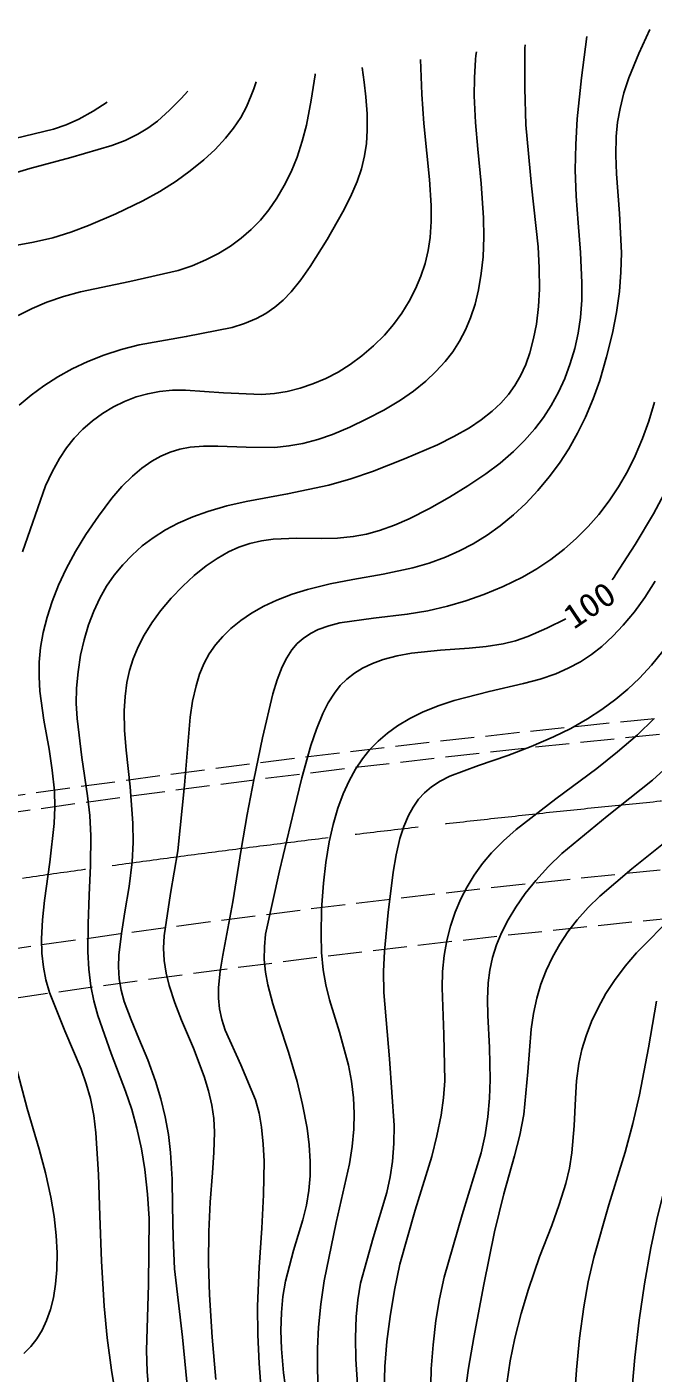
# Model space of a CAD drawing. Units: millimetres, scale not verified. Extents: x 40000 to 680000, y 20000 to 380000.
# Drawn here: x 211914 to 246442, y 261842 to 336100 of the extents above; entities that cross this region are included whole.
import ezdxf
from ezdxf.enums import TextEntityAlignment as Align

# ---------------------------------------------------------------- set-up
doc = ezdxf.new("R2010")
doc.units = ezdxf.units.MM
doc.header["$LTSCALE"] = 1000
doc.linetypes.add('CHAIN', pattern=[18.5, 12, -1.5, 3.5, -1.5])
doc.linetypes.add('USER1', pattern=[2.5, 1.875, -0.625])
for name, color, linetype, lineweight in [('M-BGD', 7, 'Continuous', 25), ('M-BMK', 2, 'CHAIN', 13), ('M-STR', 1, 'Continuous', 13)]:
    doc.layers.add(name, color=color, linetype=linetype, lineweight=lineweight)
doc.styles.add('ＭＳ ゴシック', font='')
doc.styles.get('ＭＳ ゴシック').set_extended_font_data('MS Gothic')

msp = doc.modelspace()

# ---------------------------------------------------------------- linework, layer by layer
at = {"layer": 'M-BGD'}
for points in [[(246266, 335967), (245659, 334632), (245114, 333287), (244838, 332456), (244619, 331607), (244487, 330843), (244414, 330060), (244391, 329030), (244429, 327990), (244596, 325811), (244703, 323633), (244673, 322564), (244584, 321500), (244425, 320354), (244205, 319213), (243883, 317901), (243501, 316594), (243140, 315576), (242722, 314580), (242284, 313685), (241794, 312819), (241278, 312029), (240712, 311273), (240094, 310531), (239424, 309819), (238740, 309179), (238010, 308580), (237286, 308060), (236522, 307586), (235773, 307191), (234990, 306847), (234095, 306527), (233187, 306267), (231555, 305913), (229895, 305615), (228637, 305371), (227389, 305068), (226541, 304804), (225693, 304476), (224981, 304144), (224296, 303758), (223708, 303361), (223164, 302920), (222711, 302481), (222308, 302006), (221971, 301514), (221688, 300995), (221437, 300391), (221239, 299757), (221047, 298900), (220911, 298016), (220602, 294266), (220244, 290646), (219829, 288299), (219477, 285965), (219454, 285279), (219491, 284600), (219596, 283907), (219761, 283220), (220072, 282264), (220444, 281314), (221101, 279763), (221697, 278200), (221934, 277415), (222110, 276622), (222212, 275888), (222254, 275137), (222230, 274018), (222145, 272891), (222014, 271278), (221944, 269661), (221935, 267909), (221986, 266152), (222128, 263822), (222330, 261484)], [(251809, 336100), (251119, 333979), (250486, 331839), (250153, 330515), (249880, 329183), (249677, 327848), (249533, 326504), (249399, 324451), (249323, 322371), (249253, 320076), (249123, 317784), (248995, 316556), (248808, 315345), (248601, 314366), (248334, 313397), (247998, 312429), (247601, 311470), (247063, 310349), (246467, 309247), (245452, 307555), (244379, 305883), (244290, 305746), (244195, 305600)], [(218635, 260770), (218540, 261929), (218504, 263094), (218610, 266728), (218655, 270363), (218564, 271713), (218412, 273068), (218226, 274214), (217982, 275348), (217697, 276380), (217353, 277399), (216557, 279477), (215820, 281567), (215602, 282368), (215443, 283187), (215331, 284132), (215279, 285087), (215285, 286631), (215352, 288200), (215424, 289839), (215436, 291481), (215377, 292594), (215258, 293692), (214938, 295806), (214677, 297946), (214636, 298778), (214657, 299627), (214736, 300529), (214876, 301438), (215067, 302283), (215315, 303111), (215602, 303866), (215942, 304592), (216311, 305242), (216728, 305857), (217196, 306432), (217709, 306969), (218275, 307469), (218881, 307923), (219556, 308351), (220260, 308727), (221062, 309079), (221885, 309374), (222932, 309673), (224002, 309916), (226292, 310336), (228569, 310815), (229773, 311166), (230972, 311578), (232742, 312278), (234549, 313056), (235456, 313501), (236326, 313993), (236968, 314420), (237573, 314895), (238047, 315339), (238473, 315821), (238825, 316312), (239135, 316848), (239419, 317471), (239651, 318126), (239857, 318904), (240008, 319712), (240121, 320672), (240173, 321639), (240168, 322810), (240103, 323972), (239730, 327334), (239417, 330695), (239368, 332730), (239378, 334772), (239380, 334932), (239382, 335103)], [(242783, 335569), (242492, 333299), (242261, 331028), (242175, 329623), (242149, 328216), (242200, 326758), (242311, 325298), (242447, 323648), (242523, 321990), (242510, 321032), (242436, 320065), (242309, 319211), (242120, 318353), (241878, 317529), (241575, 316713), (241228, 315950), (240827, 315215), (240398, 314549), (239923, 313923), (239356, 313281), (238743, 312678), (238003, 312041), (237212, 311439), (236231, 310778), (235208, 310161), (234111, 309531), (232998, 308962), (232187, 308609), (231362, 308316), (230644, 308122), (229912, 307986), (229034, 307906), (228138, 307886), (226806, 307891), (225489, 307836), (224841, 307750), (224198, 307603), (223603, 307399), (223026, 307136), (222408, 306785), (221804, 306371), (221138, 305835), (220506, 305249), (219866, 304586), (219274, 303886), (218798, 303233), (218376, 302552), (218046, 301910), (217768, 301239), (217568, 300599), (217424, 299939), (217324, 299169), (217283, 298382), (217303, 297296), (217384, 296197), (217604, 294173), (217761, 292176), (217766, 291118), (217710, 290050), (217546, 288675), (217319, 287285), (217121, 286093), (216984, 284899), (216966, 284243), (217009, 283596), (217115, 282967), (217280, 282347), (217654, 281320), (218093, 280292), (218578, 279129), (219007, 277947), (219303, 276963), (219539, 275969), (219714, 275004), (219832, 274018), (219921, 272544), (219950, 271049), (219973, 269318), (220056, 267585), (220491, 263816), (220865, 260042)], [(211665, 307146), (212940, 310783), (213298, 311557), (213708, 312301), (214092, 312880), (214523, 313421), (214995, 313910), (215521, 314367), (216080, 314773), (216684, 315136), (217299, 315437), (217946, 315686), (218581, 315868), (219227, 315990), (219942, 316060), (220667, 316071), (222749, 315919), (224848, 315826), (225563, 315880), (226271, 315993), (226987, 316170), (227689, 316405), (228390, 316704), (229078, 317064), (229746, 317483), (230381, 317952), (231027, 318505), (231630, 319102), (232136, 319692), (232595, 320319), (232997, 320970), (233351, 321656), (233639, 322345), (233868, 323049), (234036, 323765), (234143, 324489), (234204, 325358), (234206, 326245), (234116, 327681), (233965, 329134), (233797, 330765), (233689, 332393), (233648, 333348), (233614, 334311)], [(216889, 260104), (216570, 261998), (216341, 263795), (216178, 265536), (216028, 268017), (215937, 270513), (215859, 272805), (215720, 275097), (215599, 276045), (215416, 276989), (215188, 277804), (214901, 278607), (214001, 280720), (213167, 282830), (212965, 283528), (212824, 284232), (212745, 285003), (212726, 285792), (212776, 286847), (212887, 287912), (213183, 290026), (213421, 292155), (213456, 293058), (213431, 293956), (213313, 295100), (213133, 296250), (212853, 297852), (212635, 299458), (212581, 300253), (212587, 301056), (212669, 301875), (212812, 302688), (213024, 303543), (213299, 304398), (213654, 305301), (214074, 306199), (214590, 307155), (215171, 308101), (215855, 309111), (216600, 310102), (217153, 310740), (217738, 311324), (218254, 311761), (218796, 312141), (219293, 312421), (219811, 312644), (220350, 312806), (220908, 312911), (221657, 312976), (222434, 312982), (224003, 312915), (225591, 312908), (226361, 312988), (227126, 313129), (227953, 313347), (228767, 313624), (229718, 314018), (230665, 314478), (231595, 314967), (232507, 315514), (233225, 316013), (233909, 316562), (234470, 317084), (234982, 317644), (235399, 318183), (235770, 318763), (236100, 319396), (236377, 320057), (236623, 320808), (236815, 321592), (236970, 322495), (237065, 323411), (237112, 324495), (237098, 325574), (236969, 327468), (236781, 329352), (236650, 330819), (236579, 332295), (236587, 333295), (236656, 334298), (236678, 334516), (236701, 334735)], [(211438, 320178), (212200, 320567), (213004, 320908), (213922, 321229), (214870, 321495), (217585, 322052), (220251, 322661), (221023, 322922), (221786, 323244), (222476, 323600), (223136, 324008), (223728, 324443), (224280, 324923), (224789, 325449), (225254, 326016), (225703, 326662), (226108, 327351), (226485, 328115), (226811, 328914), (227100, 329789), (227329, 330673), (227594, 332056), (227802, 333456), (227806, 333485), (227810, 333515)], [(211479, 315228), (212142, 315785), (212849, 316301), (213611, 316792), (214412, 317237), (215268, 317641), (216153, 317991), (217105, 318302), (218095, 318561), (220702, 319020), (223236, 319527), (223918, 319747), (224567, 320019), (225090, 320300), (225581, 320633), (226047, 321032), (226487, 321490), (227021, 322153), (227525, 322876), (228464, 324377), (229341, 325893), (229763, 326732), (230124, 327581), (230359, 328277), (230534, 328984), (230639, 329676), (230684, 330379), (230671, 331302), (230597, 332246), (230503, 333057), (230395, 333870)], [(211172, 324031), (212272, 324221), (213341, 324466), (214337, 324775), (215314, 325141), (216812, 325792), (218304, 326507), (219242, 327027), (220150, 327598), (220925, 328153), (221672, 328764), (222292, 329342), (222870, 329962), (223314, 330521), (223708, 331112), (224023, 331700), (224288, 332320), (224427, 332694), (224561, 333069)], [(210968, 327951), (212083, 328295), (214339, 328892), (216604, 329554), (217330, 329841), (218034, 330184), (218590, 330520), (219113, 330906), (219780, 331503), (220414, 332151), (220601, 332351), (220787, 332552)], [(211253, 329943), (213376, 330457), (214085, 330704), (214779, 331010), (215570, 331452), (216343, 331942)], [(246514, 315394), (246206, 314350), (245864, 313389), (245463, 312446), (245029, 311573), (244541, 310729), (244024, 309951), (243457, 309209), (242868, 308536), (242225, 307892), (241534, 307285), (240798, 306719), (240037, 306209), (239246, 305752), (238184, 305238), (237103, 304782), (236121, 304437), (235106, 304145), (234019, 303897), (232891, 303702), (231021, 303490), (229175, 303219), (228562, 303062), (227981, 302852), (227546, 302635), (227150, 302371), (226824, 302081), (226530, 301738), (226239, 301294), (225986, 300793), (225708, 300077), (225478, 299318), (224907, 296882), (224422, 294560), (224051, 292655), (223735, 290716), (223261, 287829), (222718, 284890), (222567, 284005), (222477, 283118), (222472, 282518), (222528, 281927), (222655, 281339), (222844, 280751), (223707, 278850), (224517, 276917), (224712, 276172), (224851, 275406), (224950, 274469), (224990, 273523), (224959, 271677), (224867, 269837), (224720, 267687), (224632, 265536), (224649, 263957), (224727, 262369), (225090, 257386)], [(246566, 305529), (245985, 304622), (245416, 303837), (244802, 303091), (244228, 302484), (243619, 301926), (243045, 301478), (242434, 301076), (241767, 300719), (241081, 300420), (240210, 300123), (239300, 299877), (237403, 299447), (235472, 298947), (234583, 298646), (233725, 298293), (233023, 297942), (232358, 297544), (231800, 297142), (231284, 296697), (230832, 296236), (230424, 295734), (230033, 295152), (229682, 294521), (229349, 293790), (229062, 293013), (228793, 292095), (228578, 291149), (228390, 290016), (228260, 288875), (228166, 287441), (228132, 286029), (228166, 285048), (228259, 284083), (228397, 283258), (228597, 282429), (229148, 280647), (229647, 278829), (229811, 277939), (229916, 277032), (229955, 276164), (229934, 275298), (229846, 274347), (229696, 273389), (228972, 270157), (228310, 266924), (228124, 265651), (227999, 264374), (227936, 263200), (227934, 262012), (227999, 260632)], [(241624, 303449), (240583, 302927), (239530, 302467), (238860, 302237), (238168, 302065), (237240, 301914), (236293, 301822), (234727, 301716), (233124, 301546), (232331, 301401), (231562, 301199), (230972, 300988), (230418, 300726), (229972, 300453), (229559, 300129), (229196, 299765), (228867, 299349), (228526, 298807), (228228, 298220), (227879, 297364), (227577, 296462), (227075, 294672), (226646, 292927), (225840, 289541), (225074, 286053), (225009, 285356), (225005, 284651), (225070, 283957), (225196, 283265), (225473, 282219), (225813, 281168), (226344, 279549), (226815, 277920), (227115, 276650), (227359, 275357), (227479, 274438), (227539, 273515), (227534, 272715), (227468, 271920), (227330, 271106), (227129, 270292), (226620, 268602), (226173, 266908), (226032, 266058), (225950, 265193), (225921, 264192), (225952, 263176), (226066, 261855), (226241, 260528)], [(246974, 301666), (246352, 300898), (245689, 300175), (245057, 299571), (244387, 299014), (243624, 298444), (242826, 297925), (241909, 297405), (240946, 296931), (239714, 296401), (238437, 295918), (236812, 295366), (235232, 294766), (234706, 294495), (234216, 294174), (233843, 293858), (233514, 293500), (233208, 293068), (232948, 292595), (232694, 291992), (232485, 291338), (232272, 290424), (232112, 289469), (231835, 287240), (231632, 285123), (231580, 283988), (231589, 282841), (231904, 279179), (232160, 275497), (232148, 274505), (232075, 273519), (231952, 272662), (231768, 271806), (231003, 269303), (230301, 266795), (230155, 265877), (230068, 264950), (230028, 263787), (230049, 262616), (230281, 259207)], [(246493, 297931), (245575, 297055), (244488, 296108), (243344, 295192), (241082, 293525), (238888, 291833), (238192, 291207), (237537, 290536), (237036, 289943), (236583, 289313), (236185, 288671), (235837, 287995), (235529, 287261), (235273, 286493), (235071, 285697), (234927, 284881), (234839, 283993), (234812, 283102), (234913, 280525), (234953, 277958), (234884, 277017), (234754, 276074), (234526, 274934), (234235, 273793), (233331, 270838), (232480, 267851), (232179, 266416), (231936, 264963), (231766, 263593), (231656, 262209), (231610, 260863)], [(247244, 295307), (246410, 294542), (243920, 292568), (241420, 290508), (240679, 289787), (239978, 289020), (239398, 288302), (238871, 287551), (238450, 286852), (238086, 286132), (237810, 285458), (237592, 284769), (237440, 284076), (237346, 283365), (237306, 282475), (237327, 281563), (237427, 279795), (237467, 278030), (237429, 277002), (237332, 275973), (237175, 274983), (236958, 274000), (235911, 270573), (234927, 267141), (234666, 265945), (234464, 264737), (234310, 263408), (234215, 262071), (234166, 260366)], [(247102, 291122), (245273, 289652), (243501, 288150), (242856, 287516), (242255, 286840), (241751, 286191), (241293, 285503), (240890, 284789), (240542, 284048), (240253, 283295), (240024, 282524), (239842, 281676), (239720, 280818), (239544, 278460), (239308, 276111), (239088, 274963), (238807, 273818), (238220, 271729), (237691, 269627), (237101, 266733), (236566, 263810), (236264, 262113), (236020, 260401)], [(247570, 287075), (245538, 285032), (244903, 284289), (244314, 283506), (243837, 282773), (243406, 281998), (243051, 281241), (242749, 280452), (242522, 279693), (242354, 278923), (242227, 277963), (242159, 276993), (242094, 275487), (241969, 273995), (241829, 273143), (241627, 272293), (241271, 271141), (240853, 269991), (240185, 268250), (239569, 266477), (239169, 265137), (238826, 263776), (238570, 262523), (238374, 261263)], [(246637, 282360), (246195, 279777), (245693, 277198), (245326, 275613), (244898, 274031), (244006, 271131), (243171, 268211), (242872, 266869), (242629, 265505), (242393, 263773), (242217, 262029), (241885, 257332), (241613, 252649), (241593, 251382), (241613, 250112)], [(250621, 279743), (249665, 278084), (248761, 276392), (248257, 275330), (247805, 274236), (247397, 273069), (247042, 271872), (246655, 270316), (246327, 268745), (245973, 266762), (245677, 264763), (245434, 262700), (245250, 260632), (245103, 258169), (245016, 255691), (244968, 253129), (244942, 250556)], [(211750, 262915), (212124, 263300), (212457, 263732), (212749, 264215), (212996, 264740), (213212, 265352), (213373, 265994), (213497, 266753), (213563, 267544), (213575, 268478), (213527, 269426), (213412, 270486), (213237, 271539), (212941, 272882), (212590, 274191), (211925, 276443), (211334, 278655)]]:
    msp.add_lwpolyline(points, dxfattribs=at)
at = {"layer": 'M-BMK'}
msp.add_arc((325192, -502665), 799894, 94.29102, 101.31323, dxfattribs=at)
at = {"layer": 'M-STR', "linetype": 'USER1'}
for points in [[(209953, 293510), (214903, 294212), (219846, 294883), (224803, 295525), (229754, 296133), (234720, 296711), (239678, 297256), (244650, 297773), (249615, 298263), (254592, 298731), (259560, 299179), (264540, 299615), (268156, 299926), (271782, 300236)], [(210232, 292641), (215180, 293342), (220123, 294012), (225079, 294653), (230030, 295260), (234994, 295836), (239953, 296379), (244924, 296896), (249888, 297386), (254864, 297854), (259832, 298305), (264812, 298743), (268636, 299075), (272471, 299405)], [(207805, 284753), (212741, 285477), (217692, 286169), (222638, 286830), (227597, 287461), (232550, 288058), (237517, 288624), (242477, 289158), (247451, 289664), (252417, 290143), (257395, 290600), (262364, 291039), (267345, 291468), (268759, 291589), (270174, 291710)], [(208728, 282162), (213666, 282882), (218618, 283571), (223564, 284228), (228524, 284855), (233478, 285448), (238446, 286010), (243408, 286540), (248382, 287044), (253349, 287520), (258327, 287975), (263297, 288413), (268277, 288841), (270439, 289024), (272611, 289209)]]:
    msp.add_lwpolyline(points, dxfattribs=at)

# ---------------------------------------------------------------- texts
at = {"layer": 'M-BGD', "style": 'ＭＳ ゴシック', "width": 1.1}
msp.add_text('100', height=1320, rotation=34, dxfattribs=at).set_placement((242292, 302509), align=Align.BOTTOM_LEFT)

doc.saveas('drawing.dxf')
